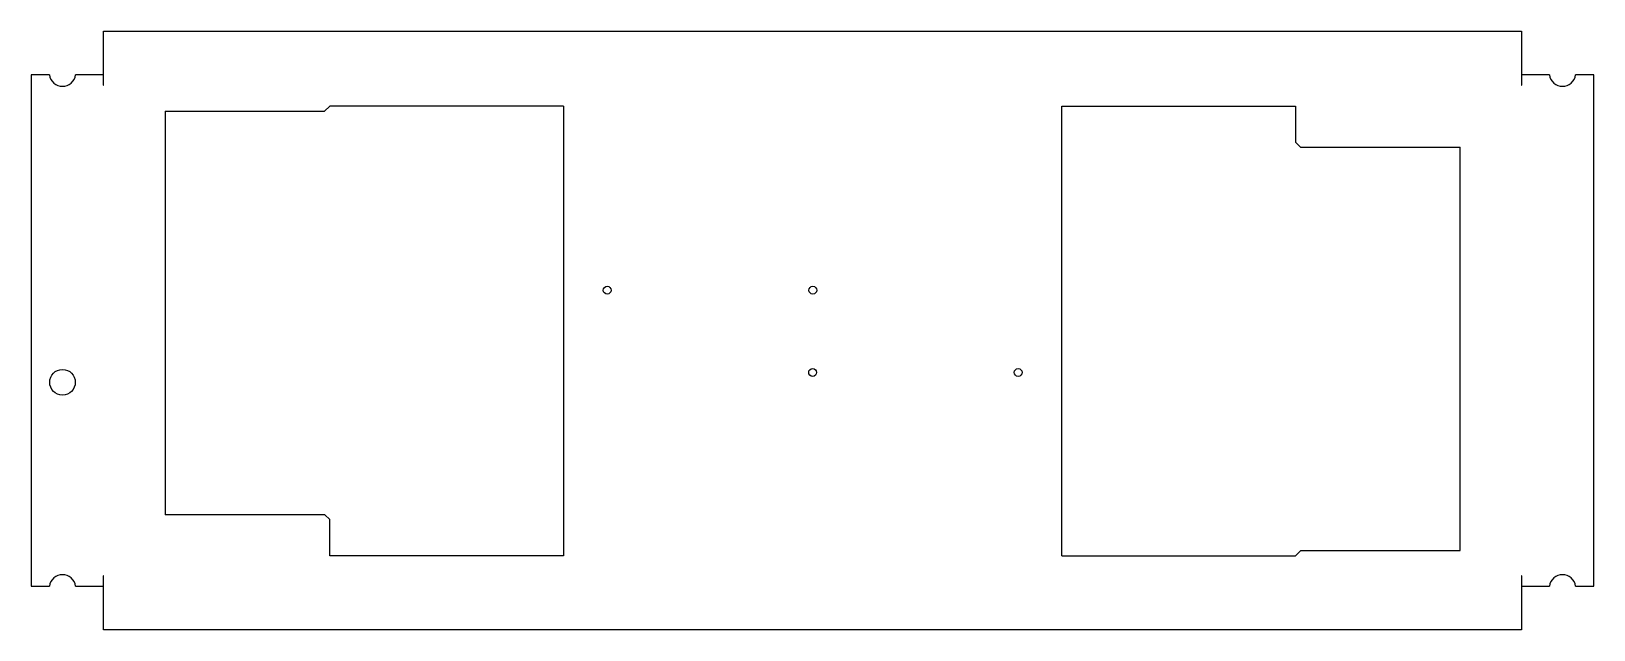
# Model space of a CAD drawing. Header units: inches. Extents: x -9.5 to 9.5, y -3.6 to 3.6.
import ezdxf

# ---------------------------------------------------------------- set-up
doc = ezdxf.new("R2010")
doc.units = ezdxf.units.IN
doc.header["$MEASUREMENT"] = 0

msp = doc.modelspace()

# ---------------------------------------------------------------- linework, layer by layer
at = {"color": 7, "linetype": 'Continuous', "lineweight": 25}
for p, q in [((-8.62, 2.984), (-8.62, 3.639)), ((-8.62, 3.639), (8.62, 3.639)), ((8.62, 3.639), (8.62, 2.984)), ((-9.5, 3.11), (-9.5, -3.11)), ((-9.279, 3.11), (-9.5, 3.11)), ((-8.626, 3.11), (-8.961, 3.11)), ((-8.626, 3.11), (-8.626, 2.984)), ((8.626, 2.984), (8.626, 3.11)), ((8.961, 3.11), (8.626, 3.11)), ((9.5, 3.11), (9.279, 3.11)), ((9.5, -3.11), (9.5, 3.11)), ((-8.626, 2.984), (-8.62, 2.984)), ((8.62, 2.984), (8.626, 2.984)), ((-7.87, 2.666), (-5.933, 2.666)), ((-7.87, 2.666), (-7.87, -2.24)), ((-5.933, 2.666), (-5.87, 2.729)), ((-3.026, 2.729), (-5.87, 2.729)), ((-3.026, 2.729), (-3.026, -2.74)), ((3.031, 2.729), (5.875, 2.729)), ((3.031, -2.74), (3.031, 2.729)), ((5.875, 2.729), (5.875, 2.289)), ((5.875, 2.289), (5.935, 2.229)), ((5.935, 2.229), (7.875, 2.229)), ((7.875, -2.677), (7.875, 2.229)), ((-5.93, -2.24), (-7.87, -2.24)), ((-5.87, -2.3), (-5.93, -2.24)), ((-5.87, -2.74), (-5.87, -2.3)), ((-3.026, -2.74), (-5.87, -2.74)), ((3.031, -2.74), (5.875, -2.74)), ((5.875, -2.74), (5.938, -2.677)), ((5.938, -2.677), (7.875, -2.677)), ((-8.62, -2.984), (-8.626, -2.984)), ((-8.626, -2.984), (-8.626, -3.11)), ((-8.62, -3.639), (-8.62, -2.984)), ((8.626, -2.984), (8.62, -2.984)), ((8.62, -2.984), (8.62, -3.639)), ((8.626, -3.11), (8.626, -2.984)), ((-9.5, -3.11), (-9.279, -3.11)), ((-8.961, -3.11), (-8.626, -3.11)), ((8.626, -3.11), (8.961, -3.11)), ((9.279, -3.11), (9.5, -3.11)), ((8.62, -3.639), (-8.62, -3.639))]:
    msp.add_line(p, q, dxfattribs=at)
for centre, radius in [((-2.496, 0.49), 0.0475), ((0.004, 0.49), 0.0475), ((-9.12, -0.63), 0.156), ((0.001, -0.51), 0.0475), ((2.501, -0.51), 0.0475)]:
    msp.add_circle(centre, radius, dxfattribs=at)
for centre, start, end in [((-9.12, 3.13), 187.1808, 352.8192), ((9.12, 3.13), 187.1808, 352.8192), ((-9.12, -3.13), 7.1808, 172.8192), ((9.12, -3.13), 7.1808, 172.8192)]:
    msp.add_arc(centre, 0.16, start, end, dxfattribs=at)

doc.saveas('drawing.dxf')
